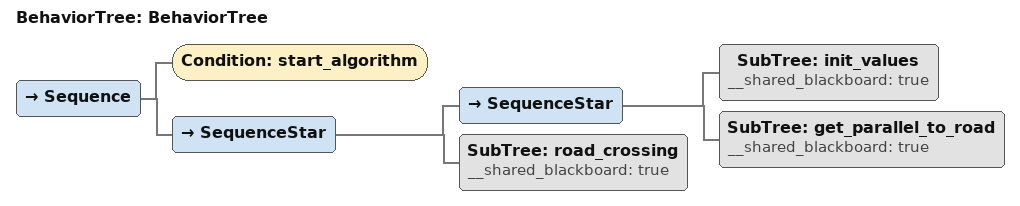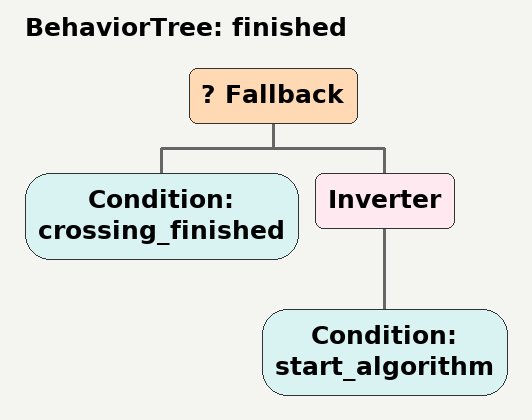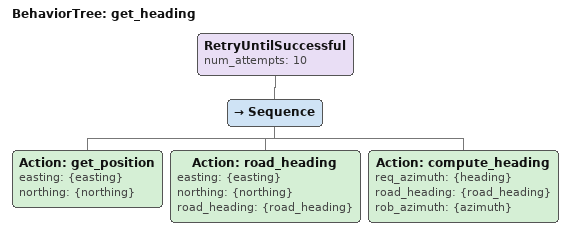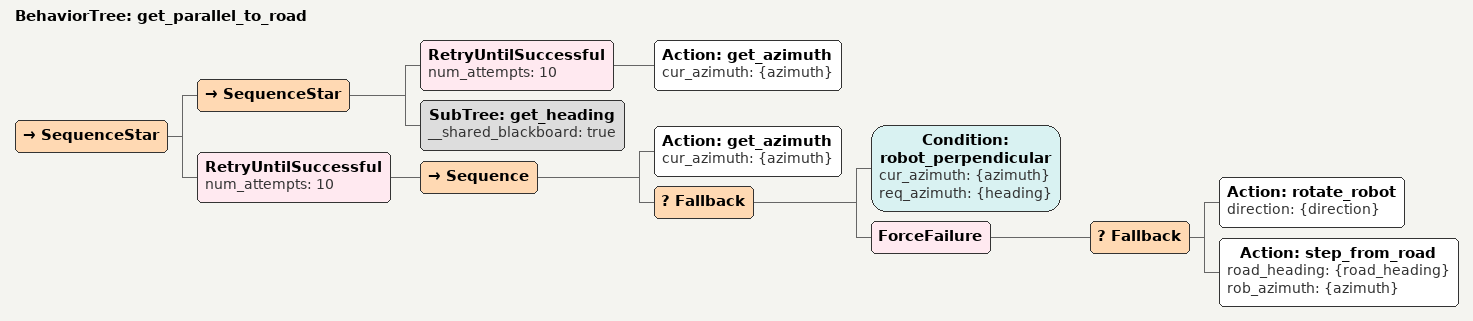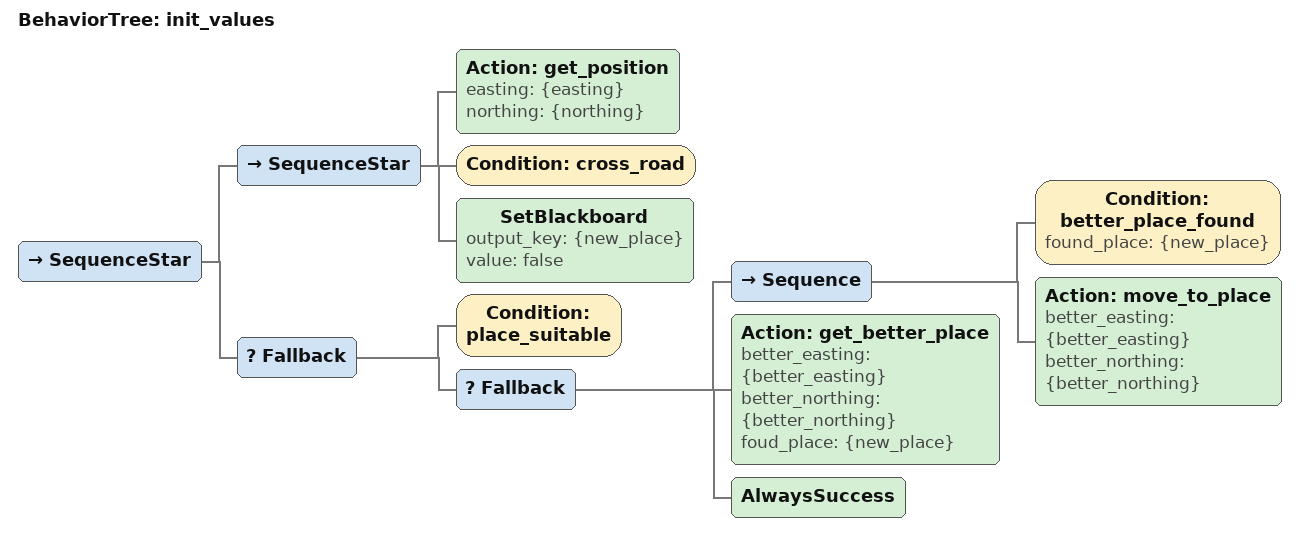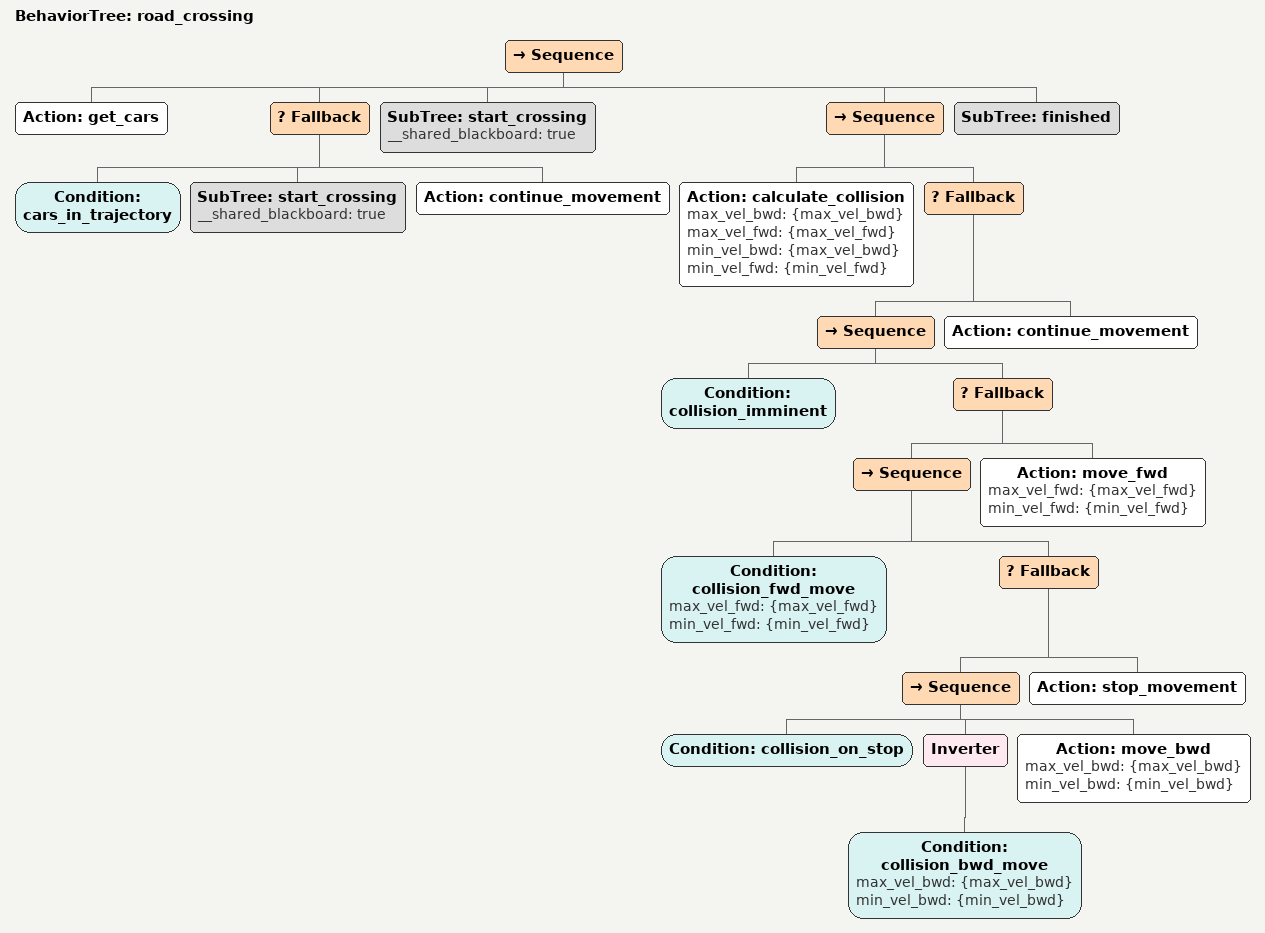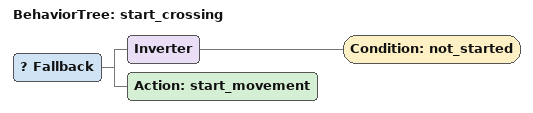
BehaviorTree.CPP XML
<?xml version="1.0"?>
<root main_tree_to_execute="BehaviorTree">
    <BehaviorTree ID="BehaviorTree">
        <Sequence>
            <Condition ID="start_algorithm"/>
            <SequenceStar>
                <SequenceStar>
                    <SubTree ID="init_values" __shared_blackboard="true"/>
                    <SubTree ID="get_parallel_to_road" __shared_blackboard="true"/>
                </SequenceStar>
                <SubTree ID="road_crossing" __shared_blackboard="true"/>
            </SequenceStar>
        </Sequence>
    </BehaviorTree>
    <BehaviorTree ID="finished">
        <Fallback>
            <Condition ID="crossing_finished"/>
            <Inverter>
                <Condition ID="start_algorithm"/>
            </Inverter>
        </Fallback>
    </BehaviorTree>
    <BehaviorTree ID="get_heading">
        <RetryUntilSuccessful num_attempts="10">
            <Sequence>
                <Action ID="get_position" easting="{easting}" northing="{northing}"/>
                <Action ID="road_heading" easting="{easting}" northing="{northing}" road_heading="{road_heading}"/>
                <Action ID="compute_heading" req_azimuth="{heading}" road_heading="{road_heading}" rob_azimuth="{azimuth}"/>
            </Sequence>
        </RetryUntilSuccessful>
    </BehaviorTree>
    <BehaviorTree ID="get_parallel_to_road">
        <SequenceStar>
            <SequenceStar>
                <RetryUntilSuccessful num_attempts="10">
                    <Action ID="get_azimuth" cur_azimuth="{azimuth}"/>
                </RetryUntilSuccessful>
                <SubTree ID="get_heading" __shared_blackboard="true"/>
            </SequenceStar>
            <RetryUntilSuccessful num_attempts="10">
                <Sequence>
                    <Action ID="get_azimuth" cur_azimuth="{azimuth}"/>
                    <Fallback>
                        <Condition ID="robot_perpendicular" cur_azimuth="{azimuth}" req_azimuth="{heading}"/>
                        <ForceFailure>
                            <Fallback>
                                <Action ID="rotate_robot" direction="{direction}"/>
                                <Action ID="step_from_road" road_heading="{road_heading}" rob_azimuth="{azimuth}"/>
                            </Fallback>
                        </ForceFailure>
                    </Fallback>
                </Sequence>
            </RetryUntilSuccessful>
        </SequenceStar>
    </BehaviorTree>
    <BehaviorTree ID="init_values">
        <SequenceStar>
            <SequenceStar>
                <Action ID="get_position" easting="{easting}" northing="{northing}"/>
                <Condition ID="cross_road"/>
                <SetBlackboard output_key="{new_place}" value="false"/>
            </SequenceStar>
            <Fallback>
                <Condition ID="place_suitable"/>
                <Fallback>
                    <Sequence>
                        <Condition ID="better_place_found" found_place="{new_place}"/>
                        <Action ID="move_to_place" better_easting="{better_easting}" better_northing="{better_northing}"/>
                    </Sequence>
                    <Action ID="get_better_place" better_easting="{better_easting}" better_northing="{better_northing}" foud_place="{new_place}"/>
                    <AlwaysSuccess/>
                </Fallback>
            </Fallback>
        </SequenceStar>
    </BehaviorTree>
    <BehaviorTree ID="road_crossing">
        <Sequence>
            <Action ID="get_cars"/>
            <Fallback>
                <Condition ID="cars_in_trajectory"/>
                <SubTree ID="start_crossing" __shared_blackboard="true"/>
                <Action ID="continue_movement"/>
            </Fallback>
            <SubTree ID="start_crossing" __shared_blackboard="true"/>
            <Sequence>
                <Action ID="calculate_collision" max_vel_bwd="{max_vel_bwd}" max_vel_fwd="{max_vel_fwd}" min_vel_bwd="{max_vel_bwd}" min_vel_fwd="{min_vel_fwd}"/>
                <Fallback>
                    <Sequence>
                        <Condition ID="collision_imminent"/>
                        <Fallback>
                            <Sequence>
                                <Condition ID="collision_fwd_move" max_vel_fwd="{max_vel_fwd}" min_vel_fwd="{min_vel_fwd}"/>
                                <Fallback>
                                    <Sequence>
                                        <Condition ID="collision_on_stop"/>
                                        <Inverter>
                                            <Condition ID="collision_bwd_move" max_vel_bwd="{max_vel_bwd}" min_vel_bwd="{min_vel_bwd}"/>
                                        </Inverter>
                                        <Action ID="move_bwd" max_vel_bwd="{max_vel_bwd}" min_vel_bwd="{min_vel_bwd}"/>
                                    </Sequence>
                                    <Action ID="stop_movement"/>
                                </Fallback>
                            </Sequence>
                            <Action ID="move_fwd" max_vel_fwd="{max_vel_fwd}" min_vel_fwd="{min_vel_fwd}"/>
                        </Fallback>
                    </Sequence>
                    <Action ID="continue_movement"/>
                </Fallback>
            </Sequence>
            <SubTree ID="finished"/>
        </Sequence>
    </BehaviorTree>
    <BehaviorTree ID="start_crossing">
        <Fallback>
            <Inverter>
                <Condition ID="not_started"/>
            </Inverter>
            <Action ID="start_movement"/>
        </Fallback>
    </BehaviorTree>
</root>
